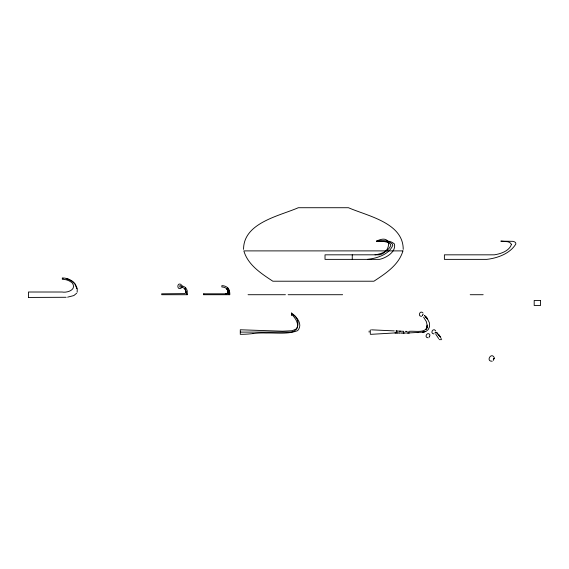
<?xml version="1.0" encoding="UTF-8"?>
<svg xmlns="http://www.w3.org/2000/svg" width="569" height="569" viewBox="0 0 569 569"><rect width="100%" height="100%" fill="white"/><g stroke="black" fill="none" stroke-linecap="round" stroke-linejoin="round"><path stroke-width="0.85" d="M369.139 330.994L369.125 332.211M423.592 317.132L426.423 321.741L427.305 326.45L427.347 325.312M422.554 315.703L422.582 315.062M429.296 337.211L429.325 336.571M435.136 333.313L435.164 332.673M493.316 360.469L493.359 359.629M370.319 334.252L370.319 329.878M408.677 331.407C414.666 330.461 427.091 334.124 427.326 325.248C427.845 326.698 424.787 332.282 427.262 326.713L426.594 328.448M427.319 326.421L427.319 325.219M427.127 327.225L427.34 325.845M203.695 294.714L203.695 293.81L226.853 293.81C230.552 294.692 227.984 289.991 226.789 288.782A7.717 7.717 0 0 0 221.853 286.996L221.853 285.638A9.083 9.083 0 0 1 227.657 287.729L228.446 288.931A10.157 10.157 0 0 1 229.819 293.76L229.798 294.714L203.695 294.714L203.773 293.81M403.208 249.371C403.364 222.763 367.325 215.964 348.47 207.721L298.305 207.721C279.45 215.964 243.411 222.763 243.568 249.371M426.544 328.519L427.34 325.916M427.283 326.528L427.347 326.009L427.262 326.62M422.589 314.998L423.244 314.316M435.178 332.602L435.833 331.926M185.978 291.911L185.85 292.459A3.243 1.899 56.4 0 0 185.978 291.961A2.76 1.622 56.4 0 0 185.878 290.923L184.783 288.782A7.717 7.717 0 0 0 179.847 286.996L179.847 285.638A9.083 9.083 0 0 1 185.65 287.729L186.653 289.344A6.103 4.659 64 0 1 187.251 291.043L187.222 294.714L161.688 294.714L161.688 293.81L184.662 293.618A5.164 3.179 49 0 0 185.857 292.459M493.394 359.359L493.394 359.359A1.031 0.405 -73.3 0 1 493.501 359.06M77.156 292.231L77.27 288.639L75.35 284.109A16.793 16.793 0 0 0 62.334 277.928L62.334 279.287A15.427 15.427 0 0 1 72.227 282.878C77.043 289.628 67.469 293.056 62.113 292.011L28.45 292.011L28.45 297.431M493.366 359.366A1.038 0.477 -72.4 0 1 493.423 359.103L493.856 358.577L494.404 358.783M426.842 327.964L427.091 327.317M76.666 293.22L73.842 295.567L67.619 297.146M185.65 287.729L184.783 288.782L185.921 291.086M426.252 328.96L426.053 329.216M429.623 335.824L429.986 335.817M181.291 288.07C176.717 290.979 176.717 281.655 181.291 284.564M409.41 332.965L407.781 333.007L423.741 332.083L426.224 331.236L428.229 329.6L429.574 326.649L429.382 322.758L427.646 319.23L424.524 315.418M424.382 331.933L425.015 331.748M494.312 357.723C491.431 351.521 485.385 361.607 492.213 361.223M421.714 316.279C417.134 316.777 420.164 309.465 423.044 313.064M375.007 254.827C380.96 254.009 388.421 251.455 390.796 245.467L390.505 244.314C386.984 240.701 381.173 241.555 376.586 241.135C392.717 232.963 391.323 252.366 379.502 254.812L325.02 254.827L325.02 259.372L379.502 259.372C386.244 257.906 396.301 251.882 394.438 243.98C389.737 239.577 382.432 241.1 376.586 241.135C381.785 241.469 388.136 240.203 392.333 243.987L392.781 245.367C388.876 254.727 376.785 258.326 367.41 259.372M66.16 297.281L28.45 297.438M417.248 332.609L418.549 332.531M428.251 337.815C423.45 337.794 427.696 330.696 429.979 334.928M493.956 358.57L494.361 358.74M402.703 333.05L407.809 333.007M370.967 334.33L395.334 332.908M404.267 333.05L403.634 333.05L403.634 332.609M248.063 294.714L285.418 294.714M288.142 294.714L342.623 294.714M470.207 294.714L483.173 294.714M240.36 332.104L290.346 332.104C300.183 331.983 300.382 316.57 291.613 314.145M402.831 333.05L403.236 333.05M439.147 339.643L441.708 339.643M401.636 333.043L402.048 333.05M400.69 333.036L401.358 333.043M62.334 278.604L63.166 278.618M407.205 331.386L406.671 331.378M400.064 333.029L399.395 333.014M406.714 331.378L406.337 331.371M406.259 331.371L405.228 331.35M394.9 332.901L395.711 332.915M398.592 333L399.253 333.014M395.611 332.915L397.667 332.979M397.489 332.972L398.229 332.993M396.124 332.929L396.387 332.573M396.557 332.943L396.685 331.023M399.488 331.151L400.398 331.179M400.235 331.179L403.634 331.3L403.634 332.068M399.502 331.144L397.247 331.051M396.6 331.023L397.098 331.044M371.514 329.828L394.289 330.902M396.252 331.002L395.868 330.987M396.415 331.009L396.387 331.492M433.891 333.925C429.638 333.704 433.08 327.26 435.626 330.674M66.217 278.874L67.569 279.137M68.202 279.294L72.235 281.356A11.6 8.784 38.8 0 1 74.006 283.213M291.94 313.299C296.435 316.94 302.352 323.306 298.625 329.394A5.989 5.989 0 0 1 297.374 330.738C287.686 334.458 276.52 332.701 266.228 333.014A81.417 81.417 0 0 0 253.091 333.526M437.113 333.029L436.8 332.751L439.702 336.094L436.594 332.623M424.709 315.71L427.276 318.704M291.613 314.223C294.941 317.687 298.668 322.488 297.253 327.588A4.125 4.125 0 0 1 296.364 328.925L292.196 330.731L282.601 331.208L240.289 329.778L240.289 334.323A104.063 104.063 0 0 0 253.091 333.548M425.64 316.542L427.355 318.839M425.584 316.471L426.103 317.082M435.797 334.28L438.635 338.527M438.692 334.693L438.905 334.977M427.077 318.441L426.473 317.566M441.231 338.534L439.062 335.177M439.688 336.073L439.261 335.518L440.043 336.571L439.197 335.369M426.579 317.758L427.319 318.775M439.716 336.115L439.88 336.343M426.409 317.481L426.807 318.05M226.981 289.066L227.657 287.729L228.66 289.344A6.103 4.659 64 0 1 229.257 291.043L229.236 294.714L227.984 291.961A2.76 1.622 56.4 0 0 227.885 290.923L226.953 289.016L227.927 291.086A2.738 1.607 56.4 0 1 227.991 291.911L227.856 292.459A3.243 1.899 56.4 0 0 227.984 291.961M439.332 335.568L439.581 335.945M74.888 284.443L75.158 284.877M75.407 285.325L75.649 285.78M185.978 291.961L187.222 294.714M75.869 286.243L76.274 287.203M76.459 287.701L76.765 288.703M352.261 254.827L352.261 259.372M291.613 312.801L291.613 315.646M68.422 279.208L68.422 279.671M181.973 285.887A2.162 2.162 0 0 1 181.845 287.153M493.465 359.053A0.718 0.363 -62.4 0 1 493.949 358.612M511.46 244.314C509.376 251.021 500.77 253.824 494.376 254.827L444.389 254.827L444.389 259.372L486.78 259.372C497.555 258.141 510.044 253.603 515.863 243.987L515.67 242.821L514.696 241.917L512.861 241.341L500.834 241.135L507.662 241.725L509.703 242.401L511.46 244.314M429.339 336.457L429.353 336.364A0.754 0.363 -72.3 0 1 429.389 336.123L429.346 336.414M402.923 250.893C398.862 264.99 385.469 273.582 373.925 281.214L272.85 281.214C261.306 273.582 247.913 264.99 243.852 250.893L402.923 250.893M226.675 293.618L225.772 293.796L226.32 293.725A5.277 3.25 49 0 0 227.87 292.466A5.164 3.179 49 0 1 226.675 293.618M423.741 332.083L422.433 332.282L423.741 332.083M540.543 300.475L534.199 300.475L534.191 305.482L540.543 305.482L540.55 300.475"/></g></svg>
